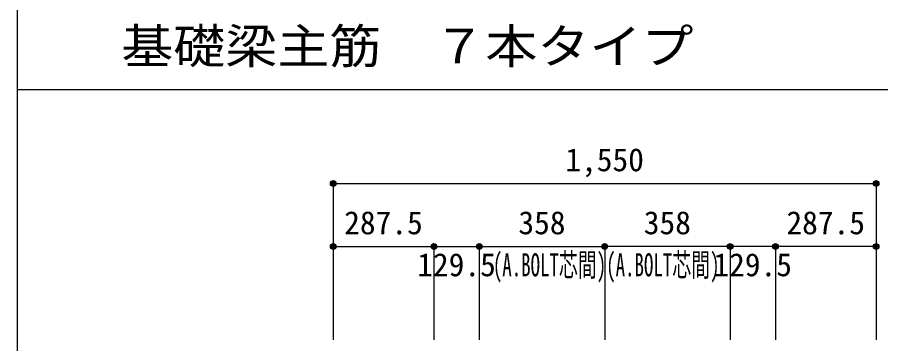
# Model space of a CAD drawing. Units: millimetres at full size, sheet at 1:30. Extents: x -5973 to 5954, y -4195 to 4201.
# Drawn here: x -5973 to -3508, y -948 to -15 of the extents above; entities that cross this region are included whole.
import ezdxf
from ezdxf.enums import TextEntityAlignment as Align

# ---------------------------------------------------------------- set-up
doc = ezdxf.new("R2010")
doc.units = ezdxf.units.MM
doc.header["$LTSCALE"] = 30
doc.header["$PDMODE"] = 32
doc.header["$PDSIZE"] = 15
for name, color, linetype in [('0-7_文字', 4, 'Continuous'), ('0-D_寸法', 4, 'Continuous'), ('6-7_文字', 7, 'Continuous'), ('F-0_枠', 6, 'Continuous')]:
    doc.layers.add(name, color=color, linetype=linetype)
doc.styles.add('ＭＳ ゴシック', font='')
doc.styles.get('ＭＳ ゴシック').set_extended_font_data('MS Gothic')

msp = doc.modelspace()

# ---------------------------------------------------------------- linework, layer by layer
at = {"layer": '0-D_寸法'}
for p, q in [((-5070.8, -490.12), (-5070.8, -670.12)), ((-5070.8, -490.12), (-5070.8, -670.12)), ((-5070.8, -490.12), (-3520.8, -490.12)), ((-5070.8, -490.12), (-3520.8, -490.12)), ((-3520.8, -490.12), (-3520.8, -670.12)), ((-5070.8, -670.12), (-5070.8, -937.16)), ((-5070.8, -670.12), (-4783.3, -670.12)), ((-5070.8, -670.12), (-5070.8, -937.16)), ((-4783.3, -670.12), (-4783.3, -937.16)), ((-4783.3, -670.12), (-4653.8, -670.12)), ((-4653.8, -670.12), (-4653.8, -937.16)), ((-4653.8, -670.12), (-4295.8, -670.12)), ((-3937.8, -670.12), (-4295.8, -670.12)), ((-4295.8, -670.12), (-4295.8, -937.16)), ((-3808.3, -670.12), (-3937.8, -670.12)), ((-3937.8, -670.12), (-3937.8, -937.16)), ((-3520.8, -670.12), (-3808.3, -670.12)), ((-3808.3, -670.12), (-3808.3, -937.16)), ((-3520.8, -670.12), (-3520.8, -937.16))]:
    msp.add_line(p, q, dxfattribs=at)
for centre, radius in [((-5070.8, -490.12), 8), ((-5070.8, -490.12), 7.2), ((-5070.8, -490.12), 6.4), ((-5070.8, -490.12), 5.6), ((-5070.8, -490.12), 4.8), ((-5070.8, -490.12), 4), ((-5070.8, -490.12), 3.2), ((-5070.8, -490.12), 2.4), ((-5070.8, -490.12), 1.6), ((-5070.8, -490.12), 0.8), ((-3520.8, -490.12), 8), ((-3520.8, -490.12), 7.2), ((-3520.8, -490.12), 6.4), ((-3520.8, -490.12), 5.6), ((-3520.8, -490.12), 4.8), ((-3520.8, -490.12), 4), ((-3520.8, -490.12), 3.2), ((-3520.8, -490.12), 2.4), ((-3520.8, -490.12), 1.6), ((-3520.8, -490.12), 0.8), ((-5070.8, -670.12), 8), ((-5070.8, -670.12), 7.2), ((-5070.8, -670.12), 6.4), ((-5070.8, -670.12), 5.6), ((-5070.8, -670.12), 4.8), ((-4783.3, -670.12), 8), ((-4783.3, -670.12), 7.2), ((-4783.3, -670.12), 6.4), ((-4783.3, -670.12), 5.6), ((-4783.3, -670.12), 4.8), ((-4653.8, -670.12), 8), ((-4653.8, -670.12), 7.2), ((-4653.8, -670.12), 6.4), ((-4653.8, -670.12), 5.6), ((-4653.8, -670.12), 4.8), ((-4295.8, -670.12), 8), ((-4295.8, -670.12), 7.2), ((-4295.8, -670.12), 6.4), ((-4295.8, -670.12), 5.6), ((-4295.8, -670.12), 4.8), ((-3937.8, -670.12), 8), ((-3937.8, -670.12), 7.2), ((-3937.8, -670.12), 6.4), ((-3937.8, -670.12), 5.6), ((-3937.8, -670.12), 4.8), ((-3808.3, -670.12), 8), ((-3808.3, -670.12), 7.2), ((-3808.3, -670.12), 6.4), ((-3808.3, -670.12), 5.6), ((-3808.3, -670.12), 4.8), ((-3520.8, -670.12), 8), ((-3520.8, -670.12), 7.2), ((-3520.8, -670.12), 6.4), ((-3520.8, -670.12), 5.6), ((-3520.8, -670.12), 4.8), ((-5070.8, -670.12), 4), ((-5070.8, -670.12), 3.2), ((-5070.8, -670.12), 2.4), ((-5070.8, -670.12), 1.6), ((-5070.8, -670.12), 0.8), ((-4783.3, -670.12), 4), ((-4783.3, -670.12), 3.2), ((-4783.3, -670.12), 2.4), ((-4783.3, -670.12), 1.6), ((-4783.3, -670.12), 0.8), ((-4653.8, -670.12), 4), ((-4653.8, -670.12), 3.2), ((-4653.8, -670.12), 2.4), ((-4653.8, -670.12), 1.6), ((-4653.8, -670.12), 0.8), ((-4295.8, -670.12), 4), ((-4295.8, -670.12), 3.2), ((-4295.8, -670.12), 2.4), ((-4295.8, -670.12), 1.6), ((-4295.8, -670.12), 0.8), ((-3937.8, -670.12), 4), ((-3937.8, -670.12), 3.2), ((-3937.8, -670.12), 2.4), ((-3937.8, -670.12), 1.6), ((-3937.8, -670.12), 0.8), ((-3808.3, -670.12), 4), ((-3808.3, -670.12), 3.2), ((-3808.3, -670.12), 2.4), ((-3808.3, -670.12), 1.6), ((-3808.3, -670.12), 0.8), ((-3520.8, -670.12), 4), ((-3520.8, -670.12), 3.2), ((-3520.8, -670.12), 2.4), ((-3520.8, -670.12), 1.6), ((-3520.8, -670.12), 0.8)]:
    msp.add_circle(centre, radius, dxfattribs=at)
at = {"layer": '0-D_寸法', "color": 7}
for p in [(-5070.8, -490.12), (-5070.8, -490.12), (-3520.8, -490.12), (-5070.8, -670.12), (-4783.3, -670.12), (-4653.8, -670.12), (-4295.8, -670.12), (-3937.8, -670.12), (-3808.3, -670.12), (-3520.8, -670.12)]:
    msp.add_point(p, dxfattribs=at)
at = {"layer": 'F-0_枠'}
msp.add_line((-5972.88, 4201.15), (-5972.88, -4195.24), dxfattribs=at)
at = {"layer": 'F-0_枠', "color": 2}
msp.add_line((-5972.88, -222.05), (3723.6, -222.05), dxfattribs=at)

# ---------------------------------------------------------------- texts
at = {"layer": '0-7_文字', "style": 'ＭＳ ゴシック', "width": 0.6}
for p in [(-4615.08, -775.42), (-4291.52, -775.42)]:
    msp.add_text('(A.BOLT芯間)', height=65.98, dxfattribs=at).set_placement(p, align=Align.BOTTOM_LEFT)
at = {"layer": '0-D_寸法', "style": 'ＭＳ ゴシック'}
for s, p in [('1,550', (-4408.3, -475.12)), ('287.5', (-5039.55, -655.12)), ('358', (-4542.3, -655.12)), ('358', (-4184.3, -655.12)), ('287.5', (-3777.05, -655.12)), ('129.5', (-4831.05, -775.12)), ('129.5', (-3985.55, -775.12))]:
    msp.add_text(s, height=65.98, dxfattribs=at).set_placement(p, align=Align.BOTTOM_LEFT)
at = {"layer": '6-7_文字', "color": 2, "style": 'ＭＳ ゴシック', "width": 1.1}
msp.add_text('\u3000\u3000基礎梁主筋\u3000７本タイプ', height=98.97, dxfattribs=at).set_placement((-5972.88, -177.05), align=Align.BOTTOM_LEFT)

doc.saveas('drawing.dxf')
